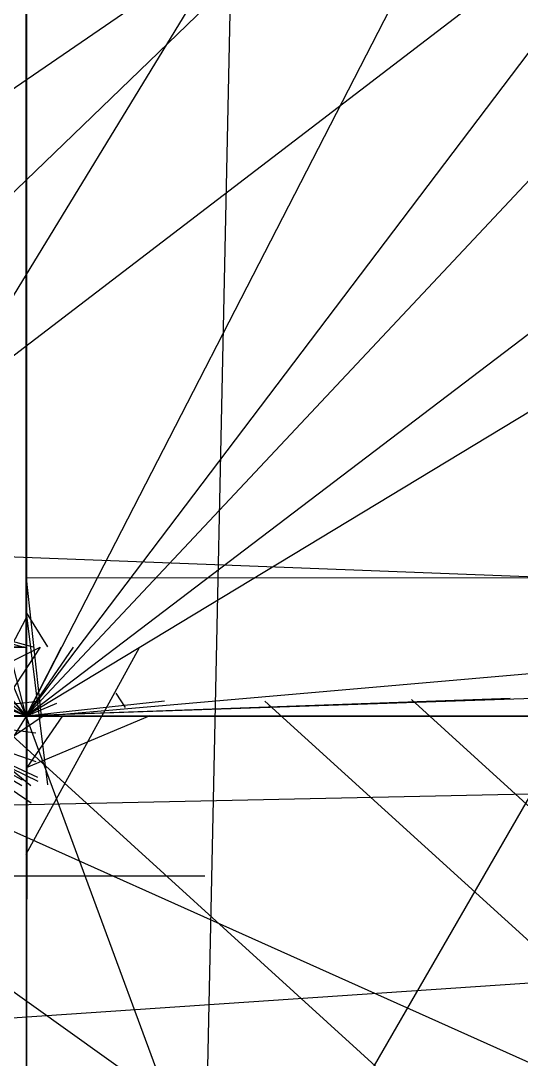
# Model space of a CAD drawing. Header units: metres. Extents: x -200 to 165, y -189 to 191.
# Drawn here: x 8.05 to 18.9, y -3.98 to 18.58 of the extents above; entities that cross this region are included whole.
import ezdxf

# ---------------------------------------------------------------- set-up
doc = ezdxf.new("R2010")
doc.units = ezdxf.units.M

msp = doc.modelspace()

# ---------------------------------------------------------------- linework, layer by layer
at = {"layer": 'MCD_Layer_0'}
for p, q in [((8.164501, 3.473198), (-39.835499, 189.889214)), ((8.164501, 3.473198), (-64.585499, 175.082573)), ((8.170361, 3.473198), (8.164501, 147.473198)), ((2.313, 9.473198), (130.27589, 132.965385)), ((8.164501, 3.473198), (104.164501, 130.363823)), ((8.164501, 3.473198), (126.687939, 129.971245)), ((8.164501, 3.473198), (8.164501, 127.984917)), ((8.164501, 3.473198), (8.164501, 121.996635)), ((5.4915, 9.473198), (133.454391, 107.465385)), ((130.109672, 101.014214), (-7.5915, 6.473198)), ((8.164501, 3.473198), (-182.300343, 99.484917)), ((-74.171436, 99.537651), (8.164501, 3.473198)), ((8.164501, 3.473198), (-74.171436, 99.537651)), ((134.498486, 99.660698), (8.164501, 3.473198)), ((8.164501, 99.520073), (8.164501, 3.473198)), ((8.164501, 99.520073), (8.170361, 3.473198)), ((8.164501, 3.473198), (8.164501, 99.520073)), ((-7.5915, -44.526802), (75.347953, 99.26812)), ((57.383251, 99.279839), (8.164501, 3.473198)), ((60.678234, 99.197807), (2.313, 3.473198)), ((8.164501, -188.526802), (14.305126, 98.945854)), ((165.377392, 98.641167), (8.164501, 3.473198)), ((8.164501, 3.473198), (8.164501, 87.484917)), ((8.164501, 3.473198), (-67.772999, 63.584526)), ((134.662548, 14.436089), (8.545361, 3.473198)), ((-141.687, 12.684135), (98.061047, 3.473198)), ((145.865673, 6.514214), (8.164501, 6.473198)), ((8.164501, 3.473198), (8.164501, 6.473198)), ((8.164501, 6.473198), (8.492626, 3.473198)), ((8.323501, 4.969627), (5.4915, 5.723198)), ((8.093429, 4.968437), (5.4915, 5.723198)), ((8.164501, 5.723198), (8.628582, 1.97686)), ((8.164501, 5.723198), (8.628582, 4.97686)), ((7.053417, 3.490685), (8.164501, 5.597221)), ((-57.021046, 3.842339), (8.164501, 4.973198)), ((8.131423, 4.971092), (5.4915, 4.973198)), ((5.4915, 3.473198), (8.467513, 4.97155)), ((8.467422, 4.971184), (5.4915, 0.473198)), ((8.164501, 3.473198), (8.933544, 4.970177)), ((8.164501, 3.473198), (9.193096, 4.968895)), ((8.164501, 0.473198), (10.620953, 4.960197)), ((5.4915, 4.223198), (8.265548, 1.967705)), ((6.342236, 4.184837), (8.182079, 3.473198)), ((18.664501, 3.854057), (8.164501, 3.479057)), ((19.168407, 3.854057), (8.164501, 3.479057)), ((10.109997, 3.972343), (10.316082, 3.661339)), ((8.4915, 3.801323), (5.4915, 3.473198)), ((91.303172, -72.903755), (7.010203, 3.82476)), ((11.164501, 3.801323), (8.164501, 3.473198)), ((8.164501, 3.660698), (8.170361, 3.473198)), ((8.164501, 3.660698), (8.193798, 3.473198)), ((8.820751, 3.749413), (8.170361, 3.473198)), ((97.621593, -72.903755), (13.346203, 3.795464)), ((100.829391, -72.903755), (16.524703, 3.83062)), ((-189.687, -2.673286), (98.201672, 3.473198)), ((-87.835499, -9.587349), (104.287548, 3.473198)), ((8.533642, 3.473198), (-63.835499, -45.839302)), ((8.164501, 3.473198), (-35.335499, -66.774849)), ((-7.5915, 3.473198), (88.080375, 3.473198)), ((-7.5915, 3.473198), (76.420218, 3.473198)), ((83.126392, 3.473198), (-0.885327, 3.473198)), ((39.052173, -24.751411), (-0.516186, 3.473198)), ((2.313, 3.473198), (86.324718, 3.473198)), ((2.313, 3.473198), (143.5005, -59.936958)), ((5.4915, 3.473198), (8.073562, 1.968071)), ((8.371383, 3.100029), (5.497268, 3.473198)), ((5.497268, 3.473198), (8.371383, 2.490654)), ((5.497268, 3.473198), (8.081344, 2.089745)), ((8.427047, 2.051567), (5.497268, 3.473198)), ((8.415328, 2.140739), (5.508986, 3.473198)), ((5.508986, 3.473198), (8.271773, 1.592155)), ((7.393993, 3.478966), (8.164501, 3.496635)), ((8.164501, 3.496635), (8.164501, 3.520073)), ((8.164501, 3.520073), (8.169628, 3.473198)), ((8.164501, 3.484917), (8.164501, 3.473198)), ((8.164501, 3.479057), (8.164501, 3.473198)), ((8.164501, 3.473198), (104.211376, 3.479057)), ((8.164501, 3.479057), (8.164501, 3.479057)), ((104.211376, 3.479057), (8.164501, 3.473198)), ((8.164501, 3.473198), (8.164501, 3.479057)), ((104.070751, 3.479057), (8.164501, 3.473198)), ((10.845898, 3.478966), (8.164501, 2.348198)), ((8.953594, 3.478874), (8.164501, 2.336479)), ((8.164501, 3.473198), (8.164501, 1.141167)), ((8.164501, 3.473198), (8.164593, 3.473198)), ((8.187939, 3.473198), (8.164501, 3.473198)), ((8.164501, 3.473198), (8.164501, -33.464302)), ((8.164501, 3.473198), (8.164501, 3.473198)), ((8.164501, 3.473198), (8.17622, 3.473198)), ((8.164501, 3.473198), (8.170361, 3.473198)), ((8.17622, 3.473198), (8.164501, -188.526802)), ((8.170361, 3.473198), (8.164501, 3.473198)), ((8.164501, 3.473198), (92.17622, 3.473198)), ((8.533642, 3.473198), (8.164501, 3.473198)), ((9.289501, 3.473198), (8.164501, 3.473198)), ((8.539501, 3.473198), (8.164501, 3.473198)), ((8.164501, 3.473198), (104.211376, 3.473198)), ((43.490673, -92.433052), (8.164501, 3.473198)), ((104.228954, 3.473198), (8.164501, 3.473198)), ((104.211376, 3.473198), (8.164501, 3.473198)), ((8.170361, 3.473198), (8.164501, -188.526802)), ((103.385204, 3.473198), (8.164501, 3.473198)), ((104.070751, 3.473198), (8.164501, 3.473198)), ((8.164593, 3.473198), (8.164684, 3.473198)), ((8.492626, 3.473198), (8.170361, 3.473198)), ((8.545361, 3.473198), (8.170361, 3.473198)), ((8.170361, 3.473198), (8.170361, 3.473198)), ((9.68858, 3.473198), (8.187939, 3.473198)), ((8.211376, 3.473198), (92.17622, 3.473198)), ((8.533642, 3.473198), (9.664501, 3.473198)), ((9.664501, 3.473198), (11.164501, 3.473198))]:
    msp.add_line(p, q, dxfattribs=at)
at = {"layer": 'MCD_Layer_1'}
msp.add_line((-12.038676, 0), (12.038676, 0), dxfattribs=at)

doc.saveas('drawing.dxf')
